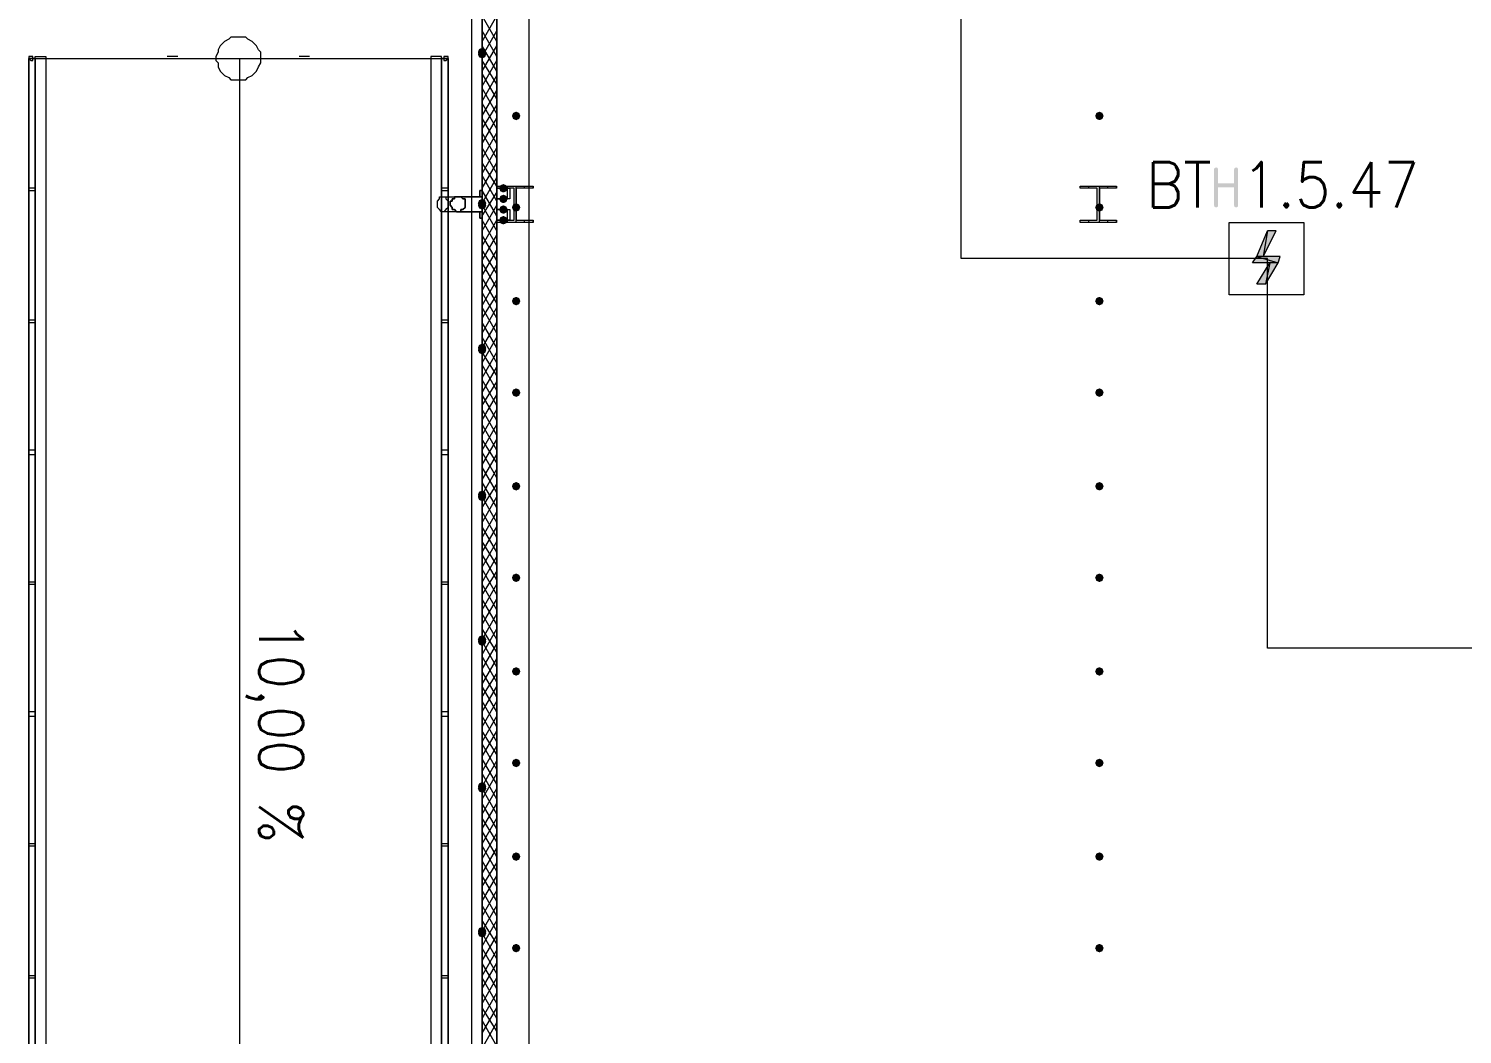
# Model space of a CAD drawing. Header units: millimetres. Extents: x 0 to 420, y 0 to 297.
# Drawn here: x 92.12 to 120.63, y 187.94 to 207.94 of the extents above; entities that cross this region are included whole.
import ezdxf

# ---------------------------------------------------------------- set-up
doc = ezdxf.new("R2010")
doc.units = ezdxf.units.MM
doc.styles.get("Standard").update_dxf_attribs({"font": 'STANDARD'})

msp = doc.modelspace()

# ---------------------------------------------------------------- hatches: boundary and pattern name
h = msp.add_hatch(color=7)
h.paths.add_polyline_path([(101.134333, 222.504), (101.134333, 204.47)], flags=0)
h.paths.add_polyline_path([(101.134333, 204.47), (101.134333, 222.504)], flags=0)
for color, points in [(254, [(101.219, 207.475667), (101.194129, 207.415871), (101.134333, 207.391), (101.074538, 207.415871), (101.049667, 207.475667), (101.074537, 207.535462), (101.134333, 207.560333), (101.194129, 207.535463)]), (254, [(101.219, 207.433333), (101.194129, 207.373538), (101.134333, 207.348667), (101.074538, 207.373538), (101.049667, 207.433333), (101.074537, 207.493129), (101.134333, 207.518), (101.194129, 207.493129)]), (7, [(101.896333, 206.205667), (101.871462, 206.145871), (101.811667, 206.121), (101.751871, 206.145871), (101.727, 206.205667), (101.751871, 206.265462), (101.811667, 206.290333), (101.871462, 206.265463)]), (7, [(113.495667, 206.205667), (113.470796, 206.145871), (113.411, 206.121), (113.351204, 206.145871), (113.326333, 206.205667), (113.351204, 206.265462), (113.411, 206.290333), (113.470796, 206.265463)]), (7, [(115.691709, 204.42502), (115.691709, 205.1416), (115.7017, 205.171366), (115.731948, 205.181287), (115.761713, 205.171366), (115.771635, 205.1416), (115.771635, 204.862685), (116.089686, 204.862685), (116.089686, 205.1416), (116.099608, 205.171366), (116.129374, 205.181287), (116.159415, 205.171366), (116.169613, 205.1416), (116.169613, 204.42502), (116.159415, 204.395254), (116.129374, 204.385333), (116.099608, 204.395254), (116.089686, 204.42502), (116.089686, 204.78331), (115.771635, 204.78331), (115.771635, 204.42502), (115.761713, 204.395254), (115.731948, 204.385333), (115.7017, 204.395254)]), (7, [(101.642333, 204.766333), (101.617463, 204.706537), (101.557667, 204.681667), (101.497871, 204.706537), (101.473, 204.766333), (101.497871, 204.826129), (101.557667, 204.851), (101.617462, 204.826129)]), (254, [(101.219, 204.47), (101.194129, 204.410204), (101.134333, 204.385333), (101.074538, 204.410204), (101.049667, 204.47), (101.074537, 204.529796), (101.134333, 204.554667), (101.194129, 204.529796)]), (7, [(101.219, 204.47), (101.194129, 204.410204), (101.134333, 204.385333), (101.074538, 204.410204), (101.049667, 204.47), (101.074537, 204.529796), (101.134333, 204.554667), (101.194129, 204.529796)]), (7, [(101.219, 204.47), (101.194129, 204.410204), (101.134333, 204.385333), (101.074538, 204.410204), (101.049667, 204.47), (101.074537, 204.529796), (101.134333, 204.554667), (101.194129, 204.529796)]), (254, [(101.219, 204.427667), (101.194129, 204.367871), (101.134333, 204.343), (101.074538, 204.367871), (101.049667, 204.427667), (101.074537, 204.487462), (101.134333, 204.512333), (101.194129, 204.487463)]), (7, [(101.642333, 204.554667), (101.617463, 204.494871), (101.557667, 204.47), (101.497871, 204.494871), (101.473, 204.554667), (101.497871, 204.614462), (101.557667, 204.639333), (101.617462, 204.614463)]), (7, [(101.642333, 204.343), (101.617463, 204.283204), (101.557667, 204.258333), (101.497871, 204.283204), (101.473, 204.343), (101.497871, 204.402796), (101.557667, 204.427667), (101.617462, 204.402796)]), (7, [(101.896333, 204.385333), (101.871462, 204.325537), (101.811667, 204.300667), (101.751871, 204.325537), (101.727, 204.385333), (101.751871, 204.445129), (101.811667, 204.47), (101.871462, 204.445129)]), (7, [(113.495667, 204.385333), (113.470796, 204.325537), (113.411, 204.300667), (113.351204, 204.325537), (113.326333, 204.385333), (113.351204, 204.445129), (113.411, 204.47), (113.470796, 204.445129)]), (7, [(101.642333, 204.131333), (101.617463, 204.071537), (101.557667, 204.046667), (101.497871, 204.071537), (101.473, 204.131333), (101.497871, 204.191129), (101.557667, 204.216), (101.617462, 204.191129)]), (7, [(101.896333, 202.522667), (101.871462, 202.462871), (101.811667, 202.438), (101.751871, 202.462871), (101.727, 202.522667), (101.751871, 202.582462), (101.811667, 202.607333), (101.871462, 202.582463)]), (7, [(113.495667, 202.522667), (113.470796, 202.462871), (113.411, 202.438), (113.351204, 202.462871), (113.326333, 202.522667), (113.351204, 202.582462), (113.411, 202.607333), (113.470796, 202.582463)]), (254, [(101.219, 201.591333), (101.194129, 201.531537), (101.134333, 201.506667), (101.074538, 201.531537), (101.049667, 201.591333), (101.074537, 201.651129), (101.134333, 201.676), (101.194129, 201.651129)]), (254, [(101.219, 201.549), (101.194129, 201.489204), (101.134333, 201.464333), (101.074538, 201.489204), (101.049667, 201.549), (101.074537, 201.608796), (101.134333, 201.633667), (101.194129, 201.608796)]), (7, [(101.896333, 200.702333), (101.871462, 200.642537), (101.811667, 200.617667), (101.751871, 200.642537), (101.727, 200.702333), (101.751871, 200.762129), (101.811667, 200.787), (101.871462, 200.762129)]), (7, [(113.495667, 200.702333), (113.470796, 200.642537), (113.411, 200.617667), (113.351204, 200.642537), (113.326333, 200.702333), (113.351204, 200.762129), (113.411, 200.787), (113.470796, 200.762129)]), (254, [(101.219, 198.670333), (101.194129, 198.610537), (101.134333, 198.585667), (101.074538, 198.610537), (101.049667, 198.670333), (101.074537, 198.730129), (101.134333, 198.755), (101.194129, 198.730129)]), (7, [(101.896333, 198.839667), (101.871462, 198.779871), (101.811667, 198.755), (101.751871, 198.779871), (101.727, 198.839667), (101.751871, 198.899462), (101.811667, 198.924333), (101.871462, 198.899463)]), (7, [(113.495667, 198.839667), (113.470796, 198.779871), (113.411, 198.755), (113.351204, 198.779871), (113.326333, 198.839667), (113.351204, 198.899462), (113.411, 198.924333), (113.470796, 198.899463)]), (254, [(101.219, 198.628), (101.194129, 198.568204), (101.134333, 198.543333), (101.074538, 198.568204), (101.049667, 198.628), (101.074537, 198.687796), (101.134333, 198.712667), (101.194129, 198.687796)]), (7, [(101.896333, 197.019333), (101.871462, 196.959537), (101.811667, 196.934667), (101.751871, 196.959537), (101.727, 197.019333), (101.751871, 197.079129), (101.811667, 197.104), (101.871462, 197.079129)]), (7, [(113.495667, 197.019333), (113.470796, 196.959537), (113.411, 196.934667), (113.351204, 196.959537), (113.326333, 197.019333), (113.351204, 197.079129), (113.411, 197.104), (113.470796, 197.079129)]), (254, [(101.219, 195.791667), (101.194129, 195.731871), (101.134333, 195.707), (101.074538, 195.731871), (101.049667, 195.791667), (101.074537, 195.851462), (101.134333, 195.876333), (101.194129, 195.851463)]), (254, [(101.219, 195.749333), (101.194129, 195.689537), (101.134333, 195.664667), (101.074538, 195.689537), (101.049667, 195.749333), (101.074537, 195.809129), (101.134333, 195.834), (101.194129, 195.809129)]), (7, [(101.896333, 195.156667), (101.871462, 195.096871), (101.811667, 195.072), (101.751871, 195.096871), (101.727, 195.156667), (101.751871, 195.216462), (101.811667, 195.241333), (101.871462, 195.216463)]), (7, [(113.495667, 195.156667), (113.470796, 195.096871), (113.411, 195.072), (113.351204, 195.096871), (113.326333, 195.156667), (113.351204, 195.216462), (113.411, 195.241333), (113.470796, 195.216463)]), (7, [(101.896333, 193.336333), (101.871462, 193.276537), (101.811667, 193.251667), (101.751871, 193.276537), (101.727, 193.336333), (101.751871, 193.396129), (101.811667, 193.421), (101.871462, 193.396129)]), (7, [(113.495667, 193.336333), (113.470796, 193.276537), (113.411, 193.251667), (113.351204, 193.276537), (113.326333, 193.336333), (113.351204, 193.396129), (113.411, 193.421), (113.470796, 193.396129)]), (254, [(101.219, 192.870667), (101.194129, 192.810871), (101.134333, 192.786), (101.074538, 192.810871), (101.049667, 192.870667), (101.074537, 192.930462), (101.134333, 192.955333), (101.194129, 192.930463)]), (254, [(101.219, 192.828333), (101.194129, 192.768537), (101.134333, 192.743667), (101.074538, 192.768537), (101.049667, 192.828333), (101.074537, 192.888129), (101.134333, 192.913), (101.194129, 192.888129)]), (7, [(101.896333, 191.473667), (101.871462, 191.413871), (101.811667, 191.389), (101.751871, 191.413871), (101.727, 191.473667), (101.751871, 191.533462), (101.811667, 191.558333), (101.871462, 191.533463)]), (7, [(113.495667, 191.473667), (113.470796, 191.413871), (113.411, 191.389), (113.351204, 191.413871), (113.326333, 191.473667), (113.351204, 191.533462), (113.411, 191.558333), (113.470796, 191.533463)]), (254, [(101.219, 189.992), (101.194129, 189.932204), (101.134333, 189.907333), (101.074538, 189.932204), (101.049667, 189.992), (101.074537, 190.051796), (101.134333, 190.076667), (101.194129, 190.051796)]), (254, [(101.219, 189.949667), (101.194129, 189.889871), (101.134333, 189.865), (101.074538, 189.889871), (101.049667, 189.949667), (101.074537, 190.009462), (101.134333, 190.034333), (101.194129, 190.009463)]), (7, [(101.896333, 189.653333), (101.871462, 189.593537), (101.811667, 189.568667), (101.751871, 189.593537), (101.727, 189.653333), (101.751871, 189.713129), (101.811667, 189.738), (101.871462, 189.713129)]), (7, [(113.495667, 189.653333), (113.470796, 189.593537), (113.411, 189.568667), (113.351204, 189.593537), (113.326333, 189.653333), (113.351204, 189.713129), (113.411, 189.738), (113.470796, 189.713129)])]:
    msp.add_hatch(color=color).paths.add_polyline_path(points, flags=0)
h = msp.add_hatch(color=7)
h.paths.add_polyline_path([(101.134333, 204.427667), (101.134333, 187.071)], flags=0)
h.paths.add_polyline_path([(101.134333, 187.071), (101.134333, 204.427667)], flags=0)
h = msp.add_hatch(color=1)
h.paths.add_polyline_path([(116.924668, 203.919666), (116.755335, 203.919666), (116.670668, 203.411666)], flags=0)
h.paths.add_polyline_path([(116.755335, 203.919666), (116.670668, 203.411666), (116.543668, 203.411666)], flags=0)
h = msp.add_hatch(color=1)
h.paths.add_polyline_path([(117.009335, 203.411666), (116.543668, 203.411666), (116.967001, 203.284666)], flags=0)
h.paths.add_polyline_path([(116.543668, 203.411666), (116.967001, 203.284666), (116.459001, 203.284666)], flags=0)
h = msp.add_hatch(color=1)
h.paths.add_polyline_path([(116.967001, 203.284666), (116.797668, 203.284666), (116.713001, 202.861333)], flags=0)
h.paths.add_polyline_path([(116.797668, 203.284666), (116.713001, 202.861333), (116.543668, 202.861333)], flags=0)

# ---------------------------------------------------------------- linework, layer by layer
at = {"color": 7, "lineweight": 0}
for points in [[(100.922667, 105.029), (386.715, 105.029), (386.715, 222.715667), (100.922667, 222.715667)], [(101.134333, 222.504), (101.134333, 204.47)], [(101.134333, 204.47), (101.134333, 222.504)], [(101.430667, 216.111667), (101.430667, 187.706), (130.640667, 187.706), (130.640667, 222.207667), (118.279333, 222.207667), (118.279333, 216.111667)], [(96.308333, 206.925333), (96.350667, 206.925333), (96.435333, 206.925333), (96.477667, 206.967667), (96.562333, 207.01), (96.604667, 207.052333), (96.647, 207.094667), (96.689333, 207.179333), (96.731667, 207.264), (96.731667, 207.306333), (96.731667, 207.391), (96.731667, 207.475667), (96.689333, 207.518), (96.647, 207.602667), (96.604667, 207.645), (96.562333, 207.687333), (96.477667, 207.729667), (96.435333, 207.772), (96.350667, 207.772), (96.308333, 207.772), (96.223667, 207.772), (96.139, 207.772), (96.096667, 207.729667), (96.012, 207.687333), (95.969667, 207.645), (95.927333, 207.602667), (95.885, 207.518), (95.885, 207.475667), (95.842667, 207.391), (95.842667, 207.306333), (95.885, 207.264), (95.885, 207.179333), (95.927333, 207.094667), (95.969667, 207.052333), (96.012, 207.01), (96.096667, 206.967667), (96.139, 206.925333), (96.223667, 206.925333)], [(92.244333, 207.348667), (92.202, 207.348667), (92.202, 207.391), (92.159667, 207.391), (92.117333, 207.391), (92.117333, 207.348667), (92.159667, 207.306333), (92.202, 207.306333), (92.202, 207.348667)], [(92.117333, 181.271333), (92.117333, 207.348667), (92.244333, 207.348667), (92.244333, 181.271333), (92.117333, 181.271333), (92.117333, 207.348667), (92.244333, 207.348667), (92.244333, 181.271333), (92.117333, 181.271333), (92.117333, 207.348667), (92.244333, 207.348667), (92.244333, 181.271333), (92.117333, 181.271333), (92.117333, 207.348667), (92.244333, 207.348667), (92.244333, 181.271333), (92.117333, 181.271333), (92.244333, 181.271333), (92.244333, 207.348667), (92.117333, 207.348667)], [(92.329, 181.271333), (92.244333, 181.271333), (92.244333, 207.391), (92.456, 207.391), (92.456, 181.271333)], [(100.245333, 181.271333), (100.33, 181.271333), (100.33, 207.391), (100.118333, 207.391), (100.118333, 181.271333)], [(100.457, 207.348667), (100.457, 207.391), (100.414667, 207.391), (100.372333, 207.391), (100.372333, 207.348667), (100.33, 207.348667), (100.372333, 207.348667), (100.372333, 207.306333), (100.414667, 207.306333)], [(100.33, 181.271333), (100.33, 207.348667), (100.457, 207.348667), (100.457, 181.271333), (100.33, 181.271333), (100.33, 207.348667), (100.457, 207.348667), (100.457, 181.271333), (100.33, 181.271333), (100.33, 207.348667), (100.457, 207.348667), (100.457, 181.271333), (100.33, 181.271333), (100.33, 207.348667), (100.457, 207.348667), (100.457, 181.271333), (100.33, 181.271333), (100.457, 181.271333), (100.457, 207.348667), (100.33, 207.348667)], [(92.117333, 204.724), (92.244333, 204.724), (92.244333, 204.766333), (92.117333, 204.766333)], [(100.33, 204.724), (100.457, 204.724), (100.457, 204.766333), (100.33, 204.766333)], [(101.134333, 204.173667), (101.092, 204.173667), (101.092, 204.300667), (100.668667, 204.300667), (100.626333, 204.300667), (100.584, 204.343), (100.541667, 204.343), (100.541667, 204.385333), (100.499333, 204.427667), (100.499333, 204.47), (100.499333, 204.512333), (100.541667, 204.512333), (100.541667, 204.554667), (100.584, 204.554667), (100.584, 204.597), (100.626333, 204.597), (100.668667, 204.597), (101.092, 204.597), (101.092, 204.724), (101.134333, 204.724), (101.134333, 204.597), (100.668667, 204.597), (100.626333, 204.597), (100.584, 204.597), (100.584, 204.554667), (100.541667, 204.554667), (100.541667, 204.512333), (100.499333, 204.512333), (100.499333, 204.47), (100.499333, 204.427667), (100.541667, 204.385333), (100.541667, 204.343), (100.584, 204.343), (100.626333, 204.300667), (100.668667, 204.300667), (101.134333, 204.300667), (101.134333, 204.173667), (101.092, 204.173667), (101.092, 204.300667), (100.668667, 204.300667), (100.626333, 204.300667), (100.584, 204.343), (100.541667, 204.343), (100.541667, 204.385333), (100.499333, 204.427667), (100.499333, 204.47), (100.499333, 204.512333), (100.541667, 204.512333), (100.541667, 204.554667), (100.584, 204.554667), (100.584, 204.597), (100.626333, 204.597), (100.668667, 204.597), (101.092, 204.597), (101.092, 204.724), (101.134333, 204.724), (101.134333, 204.597), (100.668667, 204.597), (100.626333, 204.597), (100.584, 204.597), (100.584, 204.554667), (100.541667, 204.554667), (100.541667, 204.512333), (100.499333, 204.512333), (100.499333, 204.47), (100.499333, 204.427667), (100.541667, 204.385333), (100.541667, 204.343), (100.584, 204.343), (100.626333, 204.300667), (100.668667, 204.300667), (101.134333, 204.300667), (101.134333, 204.173667), (101.134333, 204.300667), (100.668667, 204.300667), (100.626333, 204.300667), (100.584, 204.343), (100.541667, 204.343), (100.541667, 204.385333), (100.499333, 204.427667), (100.499333, 204.47), (100.499333, 204.512333), (100.541667, 204.512333), (100.541667, 204.554667), (100.584, 204.554667), (100.584, 204.597), (100.626333, 204.597), (100.668667, 204.597), (101.134333, 204.597), (101.134333, 204.724), (101.092, 204.724), (101.092, 204.597), (100.668667, 204.597), (100.626333, 204.597), (100.584, 204.597), (100.584, 204.554667), (100.541667, 204.554667), (100.541667, 204.512333), (100.499333, 204.512333), (100.499333, 204.47), (100.499333, 204.427667), (100.541667, 204.385333), (100.541667, 204.343), (100.584, 204.343), (100.626333, 204.300667), (100.668667, 204.300667), (101.092, 204.300667), (101.092, 204.173667)], [(102.150333, 204.089), (101.430667, 204.089), (101.430667, 204.131333), (101.769333, 204.131333), (101.769333, 204.766333), (101.430667, 204.766333), (101.430667, 204.808667), (102.150333, 204.808667), (102.150333, 204.766333), (101.811667, 204.766333), (101.811667, 204.131333), (102.150333, 204.131333)], [(101.684667, 204.554667), (101.430667, 204.554667), (101.430667, 204.766333), (101.684667, 204.766333)], [(101.642333, 204.554667), (101.642333, 204.766333), (101.430667, 204.766333), (101.430667, 204.554667)], [(113.749667, 204.089), (113.03, 204.089), (113.03, 204.131333), (113.368667, 204.131333), (113.368667, 204.766333), (113.03, 204.766333), (113.03, 204.808667), (113.749667, 204.808667), (113.749667, 204.766333), (113.411, 204.766333), (113.411, 204.131333), (113.749667, 204.131333)], [(100.372333, 204.300667), (100.33, 204.300667), (100.287667, 204.343), (100.245333, 204.385333), (100.245333, 204.427667), (100.245333, 204.47), (100.245333, 204.512333), (100.287667, 204.554667), (100.287667, 204.597), (100.33, 204.597), (100.372333, 204.597), (100.414667, 204.597), (100.414667, 204.554667), (100.457, 204.512333), (100.457, 204.47), (100.457, 204.427667), (100.457, 204.385333), (100.414667, 204.343)], [(100.668667, 204.300667), (100.711, 204.300667), (100.711, 204.343), (100.753333, 204.343), (100.795667, 204.385333), (100.795667, 204.427667), (100.795667, 204.47), (100.795667, 204.512333), (100.795667, 204.554667), (100.753333, 204.554667), (100.711, 204.597), (100.668667, 204.597), (100.626333, 204.597), (100.584, 204.597), (100.584, 204.554667), (100.541667, 204.554667), (100.541667, 204.512333), (100.499333, 204.512333), (100.499333, 204.47), (100.499333, 204.427667), (100.541667, 204.385333), (100.541667, 204.343), (100.584, 204.343), (100.626333, 204.300667), (100.668667, 204.300667), (100.626333, 204.300667), (100.584, 204.343), (100.541667, 204.343), (100.541667, 204.385333), (100.499333, 204.427667), (100.499333, 204.47), (100.499333, 204.512333), (100.541667, 204.512333), (100.541667, 204.554667), (100.584, 204.554667), (100.584, 204.597), (100.626333, 204.597), (100.668667, 204.597), (100.711, 204.597), (100.753333, 204.554667), (100.795667, 204.554667), (100.795667, 204.512333), (100.795667, 204.47), (100.795667, 204.427667), (100.795667, 204.385333), (100.753333, 204.343), (100.711, 204.343), (100.711, 204.300667)], [(100.668667, 204.597), (100.711, 204.597), (100.753333, 204.554667), (100.795667, 204.554667), (100.795667, 204.512333), (100.795667, 204.47), (100.795667, 204.427667), (100.795667, 204.385333), (100.753333, 204.343), (100.711, 204.343), (100.711, 204.300667), (100.668667, 204.300667), (100.626333, 204.300667), (100.584, 204.343), (100.541667, 204.343), (100.541667, 204.385333), (100.499333, 204.427667), (100.499333, 204.47), (100.499333, 204.512333), (100.541667, 204.512333), (100.541667, 204.554667), (100.584, 204.554667), (100.584, 204.597), (100.626333, 204.597)], [(101.134333, 204.427667), (101.134333, 187.071)], [(101.134333, 187.071), (101.134333, 204.427667)], [(101.134333, 204.427667), (101.134333, 187.071)], [(101.134333, 204.427667), (101.134333, 187.071)], [(101.684667, 204.131333), (101.430667, 204.131333), (101.430667, 204.343), (101.684667, 204.343)], [(101.642333, 204.131333), (101.642333, 204.343), (101.430667, 204.343), (101.430667, 204.131333)], [(92.117333, 202.099333), (92.244333, 202.099333), (92.244333, 202.141667), (92.117333, 202.141667)], [(100.33, 202.099333), (100.457, 202.099333), (100.457, 202.141667), (100.33, 202.141667)], [(92.117333, 199.474667), (92.244333, 199.474667), (92.244333, 199.559333), (92.117333, 199.559333)], [(100.33, 199.474667), (100.457, 199.474667), (100.457, 199.559333), (100.33, 199.559333)], [(92.117333, 196.892333), (92.244333, 196.892333), (92.244333, 196.934667), (92.117333, 196.934667)], [(100.33, 196.892333), (100.457, 196.892333), (100.457, 196.934667), (100.33, 196.934667)], [(92.117333, 194.267667), (92.244333, 194.267667), (92.244333, 194.352333), (92.117333, 194.352333)], [(100.33, 194.267667), (100.457, 194.267667), (100.457, 194.352333), (100.33, 194.352333)], [(92.117333, 191.685333), (92.244333, 191.685333), (92.244333, 191.727667), (92.117333, 191.727667)], [(100.33, 191.685333), (100.457, 191.685333), (100.457, 191.727667), (100.33, 191.727667)], [(92.117333, 189.060667), (92.244333, 189.060667), (92.244333, 189.103), (92.117333, 189.103)], [(100.33, 189.060667), (100.457, 189.060667), (100.457, 189.103), (100.33, 189.103)]]:
    msp.add_lwpolyline(points, close=True, dxfattribs=at)
for points in [[(101.134333, 222.546333), (101.134333, 204.47), (101.134333, 222.504)], [(101.134333, 222.546333), (101.134333, 204.47), (101.134333, 222.504)], [(101.134333, 222.504), (101.134333, 204.47), (101.134333, 222.504), (101.134333, 204.47)], [(101.134333, 222.504), (101.134333, 167.216667)], [(101.430667, 187.706), (101.430667, 216.111667)], [(101.134333, 207.687333), (101.430667, 208.195333)], [(101.430667, 207.687333), (101.134333, 208.195333)], [(101.134333, 207.391), (101.430667, 207.899)], [(101.430667, 207.391), (101.134333, 207.899)], [(101.134333, 207.094667), (101.430667, 207.602667)], [(101.430667, 207.094667), (101.134333, 207.602667)], [(92.244333, 207.348667), (100.33, 207.348667)], [(92.244333, 207.348667), (92.244333, 181.271333), (100.33, 181.271333), (100.33, 207.348667)], [(96.308333, 207.348667), (96.308333, 181.271333), (92.244333, 185.250667)], [(95.080667, 207.391), (94.869, 207.391)], [(97.705333, 207.391), (97.493667, 207.391)], [(101.134333, 206.798333), (101.430667, 207.306333)], [(101.430667, 206.840667), (101.134333, 207.306333)], [(101.430667, 206.544333), (101.134333, 207.052333)], [(101.134333, 206.502), (101.430667, 207.01)], [(101.430667, 206.248), (101.134333, 206.756)], [(101.134333, 206.205667), (101.430667, 206.713667)], [(101.430667, 205.951667), (101.134333, 206.459667)], [(101.134333, 205.951667), (101.430667, 206.417333)], [(101.134333, 205.655333), (101.430667, 206.163333)], [(101.430667, 205.655333), (101.134333, 206.163333)], [(101.134333, 205.359), (101.430667, 205.867)], [(101.430667, 205.359), (101.134333, 205.867)], [(101.134333, 205.062667), (101.430667, 205.570667)], [(101.430667, 205.062667), (101.134333, 205.570667)], [(101.134333, 204.766333), (101.430667, 205.274333)], [(101.430667, 204.808667), (101.134333, 205.274333)], [(101.430667, 204.512333), (101.134333, 205.020333)], [(101.134333, 204.47), (101.430667, 204.978)], [(101.430667, 204.216), (101.134333, 204.724)], [(101.430667, 204.766333), (101.430667, 204.808667)], [(101.642333, 204.766333), (101.642333, 204.808667)], [(101.811667, 204.089), (101.811667, 204.808667)], [(101.981, 204.766333), (101.981, 204.808667)], [(102.150333, 204.766333), (102.150333, 204.808667)], [(113.03, 204.766333), (113.03, 204.808667)], [(113.199333, 204.766333), (113.199333, 204.808667)], [(113.411, 204.089), (113.411, 204.808667)], [(113.580333, 204.766333), (113.580333, 204.808667)], [(113.749667, 204.766333), (113.749667, 204.808667)], [(100.372333, 204.597), (100.668667, 204.597)], [(101.134333, 204.216), (101.430667, 204.681667)], [(101.134333, 204.427667), (101.134333, 187.071), (101.134333, 204.427667), (101.134333, 187.071)], [(101.134333, 203.919667), (101.430667, 204.427667)], [(101.430667, 203.919667), (101.134333, 204.427667)], [(100.668667, 204.300667), (100.372333, 204.300667)], [(101.134333, 203.623333), (101.430667, 204.131333)], [(101.430667, 203.623333), (101.134333, 204.131333)], [(101.430667, 204.089), (101.430667, 204.131333)], [(101.642333, 204.089), (101.642333, 204.131333)], [(101.981, 204.089), (101.981, 204.131333)], [(102.150333, 204.089), (102.150333, 204.131333)], [(113.03, 204.089), (113.03, 204.131333)], [(113.199333, 204.089), (113.199333, 204.131333)], [(113.580333, 204.089), (113.580333, 204.131333)], [(113.749667, 204.089), (113.749667, 204.131333)], [(115.993335, 204.088999), (117.475001, 204.088999)], [(101.134333, 203.327), (101.430667, 203.835)], [(101.430667, 203.327), (101.134333, 203.835)], [(101.134333, 203.030667), (101.430667, 203.538667)], [(101.430667, 203.073), (101.134333, 203.538667)], [(101.430667, 202.776667), (101.134333, 203.284667)], [(101.134333, 202.734333), (101.430667, 203.242333)], [(101.430667, 202.480333), (101.134333, 202.988333)], [(101.134333, 202.438), (101.430667, 202.946)], [(101.430667, 202.184), (101.134333, 202.692)], [(101.134333, 202.184), (101.430667, 202.649667)], [(101.134333, 201.887667), (101.430667, 202.395667)], [(101.430667, 201.887667), (101.134333, 202.395667)], [(101.134333, 201.591333), (101.430667, 202.099333)], [(101.430667, 201.591333), (101.134333, 202.099333)], [(101.134333, 201.295), (101.430667, 201.803)], [(101.430667, 201.295), (101.134333, 201.803)], [(101.134333, 200.998667), (101.430667, 201.506667)], [(101.430667, 201.041), (101.134333, 201.506667)], [(101.430667, 200.744667), (101.134333, 201.252667)], [(101.134333, 200.702333), (101.430667, 201.210333)], [(101.430667, 200.448333), (101.134333, 200.956333)], [(101.134333, 200.448333), (101.430667, 200.914)], [(101.134333, 200.152), (101.430667, 200.66)], [(101.430667, 200.152), (101.134333, 200.66)], [(101.134333, 199.855667), (101.430667, 200.363667)], [(101.430667, 199.855667), (101.134333, 200.363667)], [(101.134333, 199.559333), (101.430667, 200.067333)], [(101.430667, 199.559333), (101.134333, 200.067333)], [(101.134333, 199.263), (101.430667, 199.771)], [(101.430667, 199.305333), (101.134333, 199.771)], [(101.430667, 199.009), (101.134333, 199.517)], [(101.134333, 198.966667), (101.430667, 199.474667)], [(101.430667, 198.712667), (101.134333, 199.220667)], [(101.134333, 198.670333), (101.430667, 199.178333)], [(92.244333, 198.882), (92.244333, 198.670333)], [(100.33, 198.670333), (100.33, 198.755), (100.33, 198.882)], [(101.430667, 198.416333), (101.134333, 198.924333)], [(101.134333, 198.416333), (101.430667, 198.882)], [(101.134333, 198.12), (101.430667, 198.628)], [(101.430667, 198.12), (101.134333, 198.628)], [(101.134333, 197.823667), (101.430667, 198.331667)], [(101.430667, 197.823667), (101.134333, 198.331667)], [(101.134333, 197.527333), (101.430667, 198.035333)], [(101.430667, 197.527333), (101.134333, 198.035333)], [(101.134333, 197.231), (101.430667, 197.739)], [(101.430667, 197.273333), (101.134333, 197.739)], [(101.430667, 196.977), (101.134333, 197.485)], [(101.134333, 196.934667), (101.430667, 197.442667)], [(101.430667, 196.680667), (101.134333, 197.188667)], [(101.134333, 196.680667), (101.430667, 197.146333)], [(101.134333, 196.384333), (101.430667, 196.892333)], [(101.430667, 196.384333), (101.134333, 196.892333)], [(101.134333, 196.088), (101.430667, 196.596)], [(101.430667, 196.088), (101.134333, 196.596)], [(101.134333, 195.791667), (101.430667, 196.299667)], [(101.430667, 195.791667), (101.134333, 196.299667)], [(101.134333, 195.495333), (101.430667, 196.003333)], [(101.430667, 195.537667), (101.134333, 196.003333)], [(101.430667, 195.241333), (101.134333, 195.749333)], [(101.134333, 195.199), (101.430667, 195.707)], [(101.430667, 194.945), (101.134333, 195.453)], [(101.134333, 194.902667), (101.430667, 195.410667)], [(101.430667, 194.648667), (101.134333, 195.156667)], [(101.134333, 194.648667), (101.430667, 195.114333)], [(101.134333, 194.352333), (101.430667, 194.860333)], [(101.430667, 194.352333), (101.134333, 194.860333)], [(101.134333, 194.056), (101.430667, 194.564)], [(101.430667, 194.056), (101.134333, 194.564)], [(101.134333, 193.759667), (101.430667, 194.267667)], [(101.430667, 193.759667), (101.134333, 194.267667)], [(101.134333, 193.463333), (101.430667, 193.971333)], [(101.430667, 193.505667), (101.134333, 193.971333)], [(101.430667, 193.209333), (101.134333, 193.717333)], [(101.134333, 193.167), (101.430667, 193.675)], [(101.430667, 192.913), (101.134333, 193.421)], [(101.134333, 192.870667), (101.430667, 193.378667)], [(101.134333, 192.616667), (101.430667, 193.124667)], [(101.430667, 192.616667), (101.134333, 193.124667)], [(101.134333, 192.320333), (101.430667, 192.828333)], [(101.430667, 192.320333), (101.134333, 192.828333)], [(101.134333, 192.024), (101.430667, 192.532)], [(101.430667, 192.024), (101.134333, 192.532)], [(101.134333, 191.727667), (101.430667, 192.235667)], [(101.430667, 191.77), (101.134333, 192.235667)], [(101.430667, 191.473667), (101.134333, 191.981667)], [(101.134333, 191.431333), (101.430667, 191.939333)], [(101.430667, 191.177333), (101.134333, 191.685333)], [(101.134333, 191.135), (101.430667, 191.643)], [(101.430667, 190.881), (101.134333, 191.389)], [(101.134333, 190.881), (101.430667, 191.346667)], [(101.134333, 190.584667), (101.430667, 191.092667)], [(101.430667, 190.584667), (101.134333, 191.092667)], [(101.134333, 190.288333), (101.430667, 190.796333)], [(101.430667, 190.288333), (101.134333, 190.796333)], [(101.134333, 189.992), (101.430667, 190.5)], [(101.430667, 189.992), (101.134333, 190.5)], [(101.134333, 189.695667), (101.430667, 190.203667)], [(101.430667, 189.738), (101.134333, 190.203667)], [(92.244333, 190.161333), (92.244333, 189.949667)], [(100.33, 189.949667), (100.33, 190.076667), (100.33, 190.161333)], [(101.430667, 189.441667), (101.134333, 189.949667)], [(101.134333, 189.399333), (101.430667, 189.907333)], [(101.430667, 189.145333), (101.134333, 189.653333)], [(101.134333, 189.103), (101.430667, 189.611)], [(101.134333, 188.849), (101.430667, 189.357)], [(101.430667, 188.849), (101.134333, 189.357)], [(101.134333, 188.552667), (101.430667, 189.060667)], [(101.430667, 188.552667), (101.134333, 189.060667)], [(101.134333, 188.256333), (101.430667, 188.764333)], [(101.430667, 188.256333), (101.134333, 188.764333)], [(101.134333, 187.96), (101.430667, 188.468)], [(101.430667, 188.002333), (101.134333, 188.468)], [(101.430667, 187.706), (101.134333, 188.214)], [(101.134333, 187.663667), (101.430667, 188.171667)]]:
    msp.add_lwpolyline(points, dxfattribs=at)
at = {"color": 6, "lineweight": 0}
msp.add_lwpolyline([(133.265334, 221.868999), (118.956668, 221.868999), (118.956668, 215.518999), (102.065668, 215.518999), (102.065668, 148.208999), (110.871001, 148.208999)], dxfattribs=at)
at = {"color": 1, "lineweight": 0}
msp.add_lwpolyline([(107.611335, 163.152666), (107.611335, 178.138666), (107.611335, 178.858333), (108.331001, 178.858333), (117.771335, 178.858333), (117.771335, 181.821666), (121.200335, 181.821666), (121.920001, 181.821666), (121.920001, 195.622333), (116.755335, 195.622333), (116.755335, 203.369333), (110.659335, 203.369333), (110.659335, 213.783332), (109.685668, 213.783332), (109.685668, 219.328999), (139.488334, 219.328999), (139.488334, 204.131333), (226.610334, 204.131333)], dxfattribs=at)
for points in [[(117.475001, 202.649666), (115.993335, 202.649666), (115.993335, 204.088999), (117.475001, 204.088999)], [(116.755335, 203.919666), (116.670668, 203.411666), (116.543668, 203.411666)], [(116.924668, 203.919666), (116.755335, 203.919666), (116.670668, 203.411666)], [(116.543668, 203.411666), (116.967001, 203.284666), (116.459001, 203.284666)], [(117.009335, 203.411666), (116.543668, 203.411666), (116.967001, 203.284666)], [(116.797668, 203.284666), (116.713001, 202.861333), (116.543668, 202.861333)], [(116.967001, 203.284666), (116.797668, 203.284666), (116.713001, 202.861333)]]:
    msp.add_lwpolyline(points, close=True, dxfattribs=at)

# ---------------------------------------------------------------- texts
at = {"color": 7, "char_height": 0.90157, "attachment_point": 1}
for s, insert, width in [('BT', (114.342332, 205.286907), 1.30226778), ('1.5.47', (116.247332, 205.286907), 3.00523333)]:
    msp.add_mtext(s, dxfattribs=dict(at, insert=insert, width=width))
at = {"color": 7, "insert": (96.435337, 196.172668), "char_height": 0.872032, "width": 4.28749067, "attachment_point": 7, "rotation": 270}
msp.add_mtext('10,00 %', dxfattribs=at)

doc.saveas('drawing.dxf')
